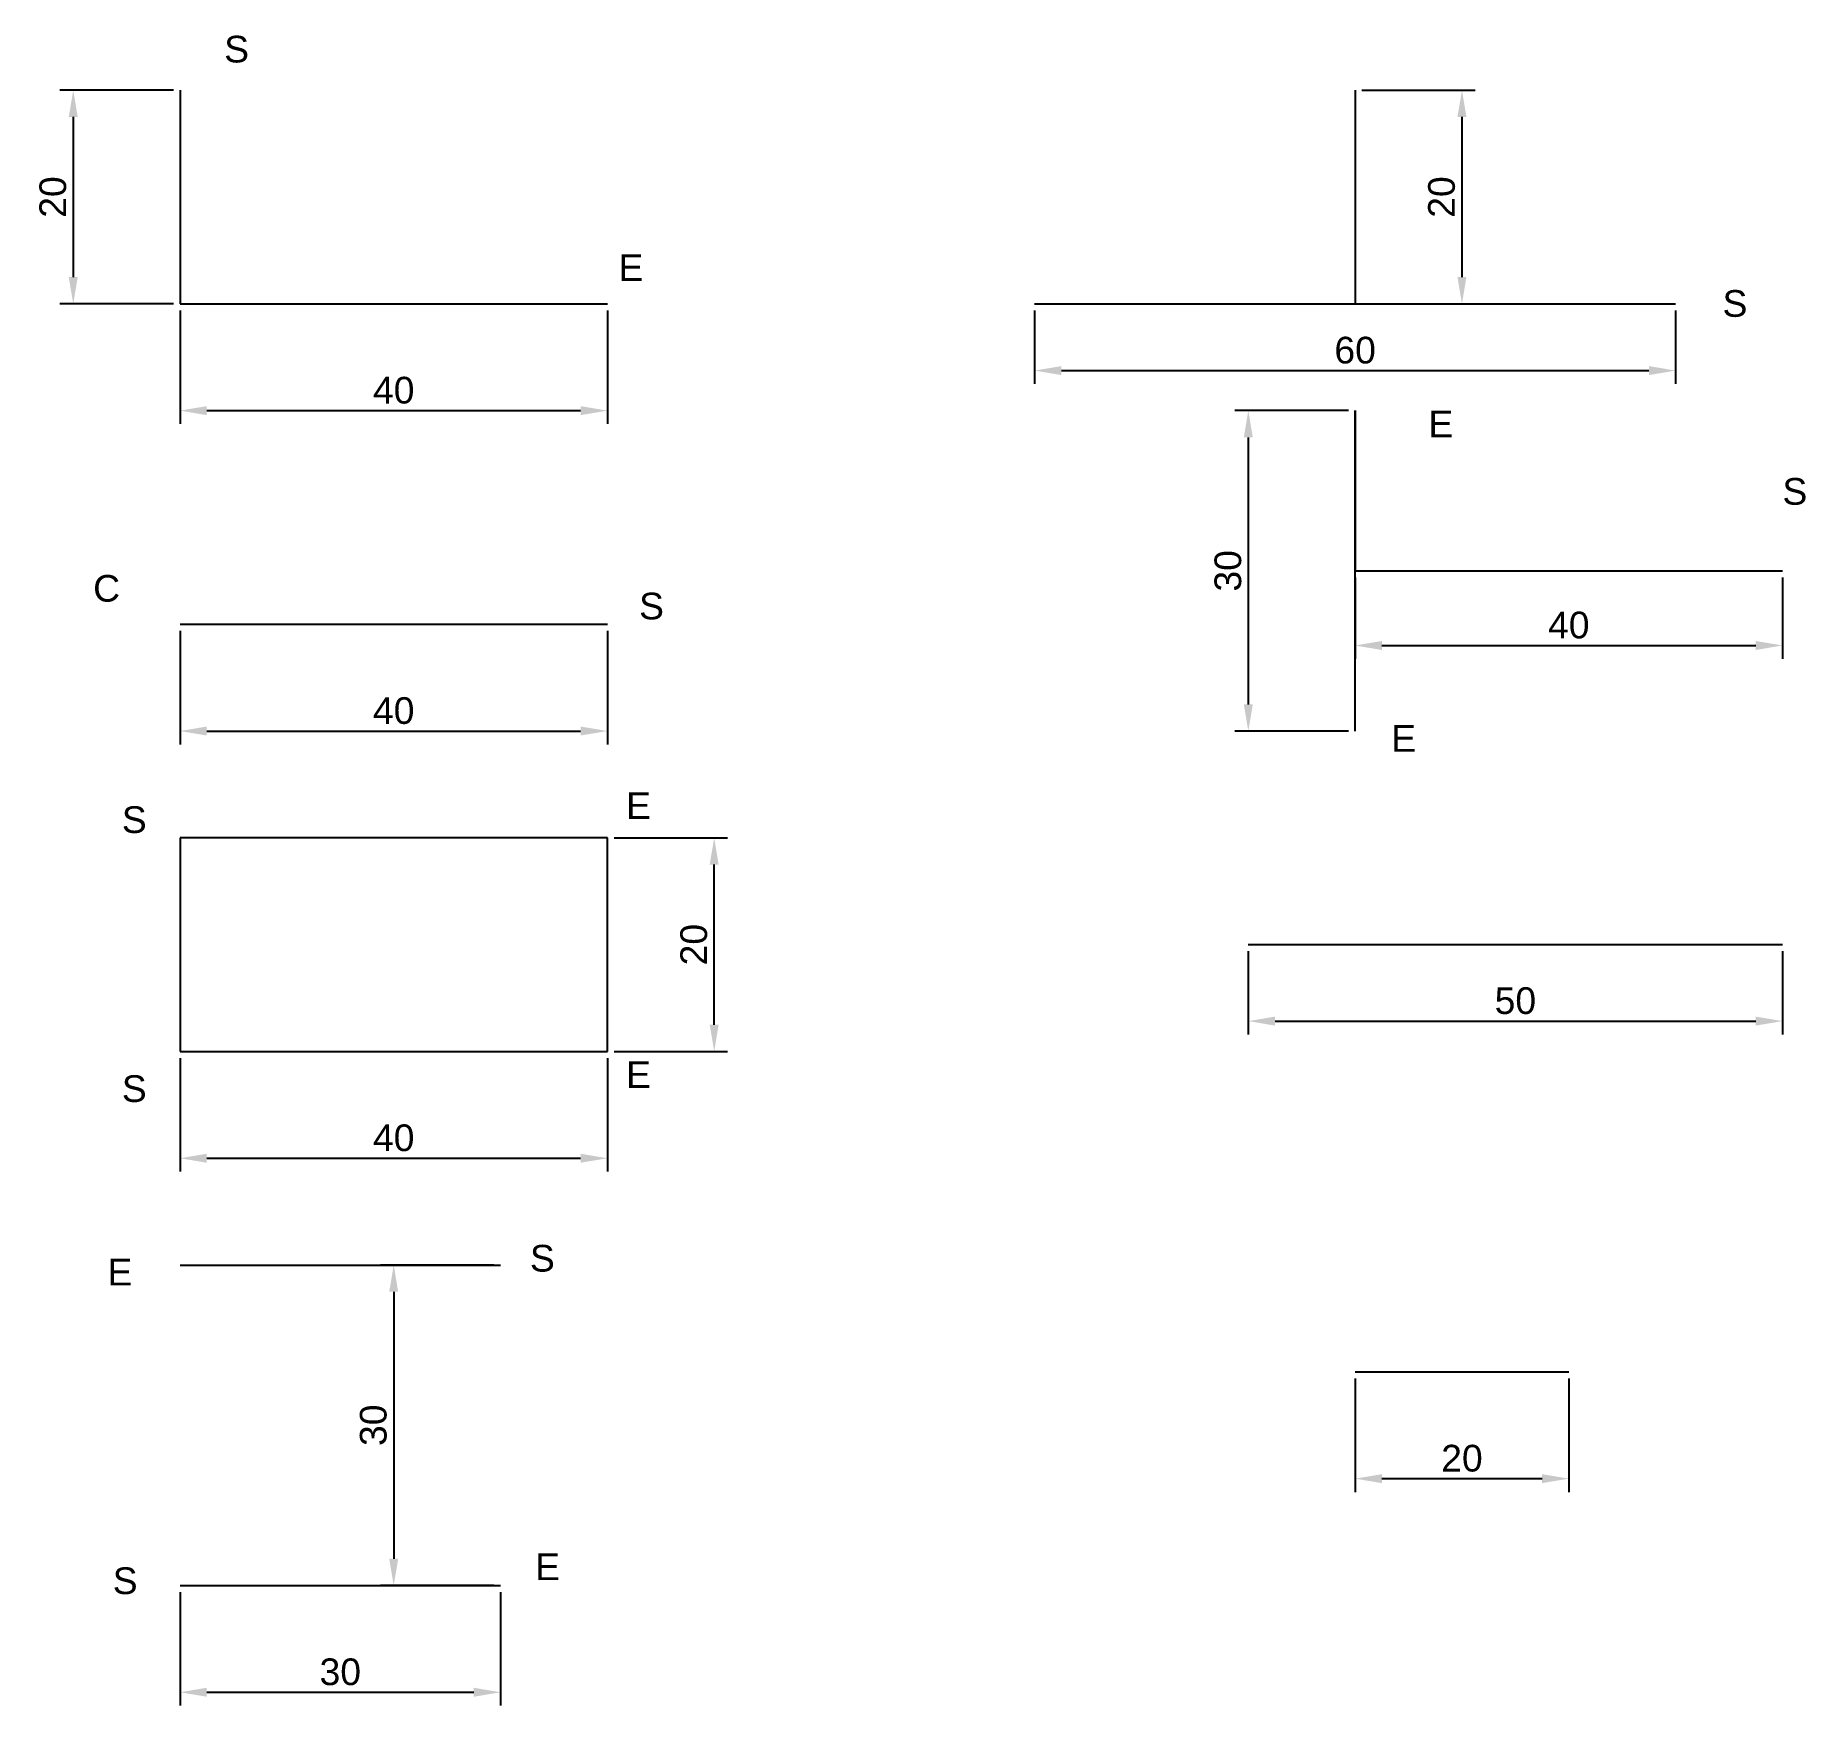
# Model space of a CAD drawing. Header units: millimetres. Extents: x 86 to 252, y 19 to 175.
import ezdxf

# ---------------------------------------------------------------- set-up
doc = ezdxf.new("R2010")
doc.units = ezdxf.units.MM
doc.styles.get("Standard").update_dxf_attribs({"font": 'arial.ttf'})
doc.dimstyles.new('ISO-25', dxfattribs={"dimtxt": 2.5, "dimasz": 2.5, "dimexe": 1.25, "dimexo": 0.625, "dimtad": 1, "dimtxsty": 'Standard', "dimcen": 2.5, "dimadec": 0, "dimazin": 0, "dimtfac": 1, "dimtmove": 0, "dimatfit": 3, "dimfxl": 1, "dimarcsym": 0})

# ---------------------------------------------------------------- blocks, each defined once
blk = doc.blocks.new('*D2')
at = {"color": 0, "lineweight": -2, "transparency": 16777216}
for p, q in [((99.38, 170), (88.75, 170)), ((90, 167.5), (90, 152.5)), ((99.38, 150), (88.75, 150))]:
    blk.add_line(p, q, dxfattribs=at)
at = {"color": 0, "transparency": 16777216}
for points in [[(89.58, 167.5), (90.42, 167.5), (90, 170)], [(89.58, 152.5), (90.42, 152.5), (90, 150)]]:
    blk.add_solid(points, dxfattribs=at)
at = {"layer": 'Defpoints', "color": 0, "transparency": 16777216}
for p in [(100, 170), (90, 150), (100, 150)]:
    blk.add_point(p, dxfattribs=at)
at = {"color": 0, "transparency": 16777216, "insert": (88.1, 160), "char_height": 2.5, "attachment_point": 5, "rotation": 90}
blk.add_mtext('20', dxfattribs=at)
blk = doc.blocks.new('*D3')
at = {"color": 0, "lineweight": -2, "transparency": 16777216}
for p, q in [((100, 149.38), (100, 138.75)), ((140, 149.38), (140, 138.75)), ((102.5, 140), (137.5, 140))]:
    blk.add_line(p, q, dxfattribs=at)
at = {"color": 0, "transparency": 16777216}
for points in [[(102.5, 140.42), (102.5, 139.58), (100, 140)], [(137.5, 140.42), (137.5, 139.58), (140, 140)]]:
    blk.add_solid(points, dxfattribs=at)
at = {"layer": 'Defpoints', "color": 0, "transparency": 16777216}
for p in [(100, 150), (140, 150), (140, 140)]:
    blk.add_point(p, dxfattribs=at)
at = {"color": 0, "transparency": 16777216, "insert": (120, 141.9), "char_height": 2.5, "attachment_point": 5}
blk.add_mtext('40', dxfattribs=at)
blk = doc.blocks.new('*D4')
at = {"color": 0, "lineweight": -2, "transparency": 16777216}
for p, q in [((100, 119.38), (100, 108.75)), ((140, 119.38), (140, 108.75)), ((102.5, 110), (137.5, 110))]:
    blk.add_line(p, q, dxfattribs=at)
at = {"color": 0, "transparency": 16777216}
for points in [[(102.5, 110.42), (102.5, 109.58), (100, 110)], [(137.5, 110.42), (137.5, 109.58), (140, 110)]]:
    blk.add_solid(points, dxfattribs=at)
at = {"layer": 'Defpoints', "color": 0, "transparency": 16777216}
for p in [(100, 120), (140, 120), (140, 110)]:
    blk.add_point(p, dxfattribs=at)
at = {"color": 0, "transparency": 16777216, "insert": (120, 111.9), "char_height": 2.5, "attachment_point": 5}
blk.add_mtext('40', dxfattribs=at)
blk = doc.blocks.new('*D5')
at = {"color": 0, "lineweight": -2, "transparency": 16777216}
for p, q in [((100, 79.38), (100, 68.75)), ((140, 79.38), (140, 68.75)), ((102.5, 70), (137.5, 70))]:
    blk.add_line(p, q, dxfattribs=at)
at = {"color": 0, "transparency": 16777216}
for points in [[(102.5, 70.42), (102.5, 69.58), (100, 70)], [(137.5, 70.42), (137.5, 69.58), (140, 70)]]:
    blk.add_solid(points, dxfattribs=at)
at = {"layer": 'Defpoints', "color": 0, "transparency": 16777216}
for p in [(100, 80), (140, 80), (140, 70)]:
    blk.add_point(p, dxfattribs=at)
at = {"color": 0, "transparency": 16777216, "insert": (120, 71.9), "char_height": 2.5, "attachment_point": 5}
blk.add_mtext('40', dxfattribs=at)
blk = doc.blocks.new('*D6')
at = {"color": 0, "lineweight": -2, "transparency": 16777216}
for p, q in [((140.63, 100), (151.25, 100)), ((150, 82.5), (150, 97.5)), ((140.63, 80), (151.25, 80))]:
    blk.add_line(p, q, dxfattribs=at)
at = {"color": 0, "transparency": 16777216}
for points in [[(149.58, 97.5), (150.42, 97.5), (150, 100)], [(149.58, 82.5), (150.42, 82.5), (150, 80)]]:
    blk.add_solid(points, dxfattribs=at)
at = {"layer": 'Defpoints', "color": 0, "transparency": 16777216}
for p in [(140, 100), (150, 100), (140, 80)]:
    blk.add_point(p, dxfattribs=at)
at = {"color": 0, "transparency": 16777216, "insert": (148.1, 90), "char_height": 2.5, "attachment_point": 5, "rotation": 90}
blk.add_mtext('20', dxfattribs=at)
blk = doc.blocks.new('*D7')
at = {"color": 0, "lineweight": -2, "transparency": 16777216}
for p, q in [((210.62, 170), (221.25, 170)), ((220, 167.5), (220, 152.5)), ((210.62, 150), (221.25, 150))]:
    blk.add_line(p, q, dxfattribs=at)
at = {"color": 0, "transparency": 16777216}
for points in [[(219.58, 167.5), (220.42, 167.5), (220, 170)], [(219.58, 152.5), (220.42, 152.5), (220, 150)]]:
    blk.add_solid(points, dxfattribs=at)
at = {"layer": 'Defpoints', "color": 0, "transparency": 16777216}
for p in [(210, 170), (210, 150), (220, 150)]:
    blk.add_point(p, dxfattribs=at)
at = {"color": 0, "transparency": 16777216, "insert": (218.1, 160), "char_height": 2.5, "attachment_point": 5, "rotation": 90}
blk.add_mtext('20', dxfattribs=at)
blk = doc.blocks.new('*D8')
at = {"color": 0, "lineweight": -2, "transparency": 16777216}
for p, q in [((180, 149.38), (180, 142.5)), ((240, 149.38), (240, 142.5)), ((182.5, 143.75), (237.5, 143.75))]:
    blk.add_line(p, q, dxfattribs=at)
at = {"color": 0, "transparency": 16777216}
for points in [[(182.5, 144.17), (182.5, 143.33), (180, 143.75)], [(237.5, 144.17), (237.5, 143.33), (240, 143.75)]]:
    blk.add_solid(points, dxfattribs=at)
at = {"layer": 'Defpoints', "color": 0, "transparency": 16777216}
for p in [(180, 150), (240, 150), (240, 143.75)]:
    blk.add_point(p, dxfattribs=at)
at = {"color": 0, "transparency": 16777216, "insert": (210, 145.65), "char_height": 2.5, "attachment_point": 5}
blk.add_mtext('60', dxfattribs=at)
blk = doc.blocks.new('*D9')
at = {"color": 0, "lineweight": -2, "transparency": 16777216}
for p, q in [((209.38, 140), (198.75, 140)), ((200, 137.5), (200, 112.5)), ((209.38, 110), (198.75, 110))]:
    blk.add_line(p, q, dxfattribs=at)
at = {"color": 0, "transparency": 16777216}
for points in [[(199.58, 137.5), (200.42, 137.5), (200, 140)], [(199.58, 112.5), (200.42, 112.5), (200, 110)]]:
    blk.add_solid(points, dxfattribs=at)
at = {"layer": 'Defpoints', "color": 0, "transparency": 16777216}
for p in [(210, 140), (200, 110), (210, 110)]:
    blk.add_point(p, dxfattribs=at)
at = {"color": 0, "transparency": 16777216, "insert": (198.1, 125), "char_height": 2.5, "attachment_point": 5, "rotation": 90}
blk.add_mtext('30', dxfattribs=at)
blk = doc.blocks.new('*D10')
at = {"color": 0, "lineweight": -2, "transparency": 16777216}
for p, q in [((210, 124.38), (210, 116.76)), ((250, 124.38), (250, 116.76)), ((212.5, 118.01), (247.5, 118.01))]:
    blk.add_line(p, q, dxfattribs=at)
at = {"color": 0, "transparency": 16777216}
for points in [[(212.5, 118.43), (212.5, 117.59), (210, 118.01)], [(247.5, 118.43), (247.5, 117.59), (250, 118.01)]]:
    blk.add_solid(points, dxfattribs=at)
at = {"layer": 'Defpoints', "color": 0, "transparency": 16777216}
for p in [(210, 125), (250, 125), (250, 118.01)]:
    blk.add_point(p, dxfattribs=at)
at = {"color": 0, "transparency": 16777216, "insert": (230, 119.91), "char_height": 2.5, "attachment_point": 5}
blk.add_mtext('40', dxfattribs=at)
blk = doc.blocks.new('*D11')
at = {"color": 0, "lineweight": -2, "transparency": 16777216}
for p, q in [((200, 89.38), (200, 81.59)), ((250, 89.38), (250, 81.59)), ((202.5, 82.84), (247.5, 82.84))]:
    blk.add_line(p, q, dxfattribs=at)
at = {"color": 0, "transparency": 16777216}
for points in [[(202.5, 83.26), (202.5, 82.42), (200, 82.84)], [(247.5, 83.26), (247.5, 82.42), (250, 82.84)]]:
    blk.add_solid(points, dxfattribs=at)
at = {"layer": 'Defpoints', "color": 0, "transparency": 16777216}
for p in [(200, 90), (250, 90), (250, 82.84)]:
    blk.add_point(p, dxfattribs=at)
at = {"color": 0, "transparency": 16777216, "insert": (225, 84.74), "char_height": 2.5, "attachment_point": 5}
blk.add_mtext('50', dxfattribs=at)
blk = doc.blocks.new('*D13')
at = {"color": 0, "lineweight": -2, "transparency": 16777216}
for p, q in [((129.38, 60), (118.75, 60)), ((120, 57.5), (120, 32.5)), ((129.38, 30), (118.75, 30))]:
    blk.add_line(p, q, dxfattribs=at)
at = {"color": 0, "transparency": 16777216}
for points in [[(119.58, 57.5), (120.42, 57.5), (120, 60)], [(119.58, 32.5), (120.42, 32.5), (120, 30)]]:
    blk.add_solid(points, dxfattribs=at)
at = {"layer": 'Defpoints', "color": 0, "transparency": 16777216}
for p in [(130, 60), (120, 30), (130, 30)]:
    blk.add_point(p, dxfattribs=at)
at = {"color": 0, "transparency": 16777216, "insert": (118.1, 45), "char_height": 2.5, "attachment_point": 5, "rotation": 90}
blk.add_mtext('30', dxfattribs=at)
blk = doc.blocks.new('*D14')
at = {"color": 0, "lineweight": -2, "transparency": 16777216}
for p, q in [((100, 29.38), (100, 18.75)), ((130, 29.38), (130, 18.75)), ((102.5, 20), (127.5, 20))]:
    blk.add_line(p, q, dxfattribs=at)
at = {"color": 0, "transparency": 16777216}
for points in [[(102.5, 20.42), (102.5, 19.58), (100, 20)], [(127.5, 20.42), (127.5, 19.58), (130, 20)]]:
    blk.add_solid(points, dxfattribs=at)
at = {"layer": 'Defpoints', "color": 0, "transparency": 16777216}
for p in [(100, 30), (130, 30), (130, 20)]:
    blk.add_point(p, dxfattribs=at)
at = {"color": 0, "transparency": 16777216, "insert": (115, 21.9), "char_height": 2.5, "attachment_point": 5}
blk.add_mtext('30', dxfattribs=at)
blk = doc.blocks.new('*D15')
at = {"color": 0, "lineweight": -2, "transparency": 16777216}
for p, q in [((210, 49.38), (210, 38.75)), ((230, 49.38), (230, 38.75)), ((212.5, 40), (227.5, 40))]:
    blk.add_line(p, q, dxfattribs=at)
at = {"color": 0, "transparency": 16777216}
for points in [[(212.5, 40.42), (212.5, 39.58), (210, 40)], [(227.5, 40.42), (227.5, 39.58), (230, 40)]]:
    blk.add_solid(points, dxfattribs=at)
at = {"layer": 'Defpoints', "color": 0, "transparency": 16777216}
for p in [(210, 50), (230, 50), (230, 40)]:
    blk.add_point(p, dxfattribs=at)
at = {"color": 0, "transparency": 16777216, "insert": (220, 41.9), "char_height": 2.5, "attachment_point": 5}
blk.add_mtext('20', dxfattribs=at)

msp = doc.modelspace()

# ---------------------------------------------------------------- linework, layer by layer
for p, q in [((100, 170), (100, 150)), ((210, 170), (210, 150)), ((100, 150), (140, 150)), ((180, 150), (240, 150)), ((210, 130), (210, 140)), ((210, 140), (210, 125)), ((210, 110), (210, 130)), ((210, 125), (250, 125)), ((100, 120), (140, 120)), ((100, 100), (100, 80)), ((140, 100), (100, 100)), ((140, 80), (140, 100)), ((200, 90), (250, 90)), ((100, 80), (140, 80)), ((100, 60), (130, 60)), ((210, 50), (230, 50)), ((100, 30), (130, 30))]:
    msp.add_line(p, q)

# ---------------------------------------------------------------- texts
at = {"char_height": 2.5, "attachment_point": 1}
for s, insert in [('S', (104.128, 175.097)), ('E', (141.04, 154.641)), ('S', (244.392, 151.285)), ('E', (216.856, 140)), ('S', (250, 133.689)), ('C', (91.862, 124.612)), ('S', (142.969, 122.956)), ('E', (213.383, 110.555)), ('S', (94.549, 102.956)), ('E', (141.744, 104.258)), ('E', (141.744, 79.074)), ('S', (94.549, 77.771)), ('S', (132.751, 61.888)), ('E', (93.202, 60.586)), ('S', (93.697, 31.693)), ('E', (133.245, 32.995))]:
    msp.add_mtext_dynamic_manual_height_columns(s, width=10, gutter_width=12.5, heights=[0], dxfattribs=dict(at, insert=insert))

# ---------------------------------------------------------------- dimensions: what is measured, and where the dimension line sits
for base, p1, p2, picture, middle in [((90, 150), (100, 170), (100, 150), '*D2', (88.099, 160)), ((220, 150), (210, 170), (210, 150), '*D7', (218.099, 160)), ((200, 110), (210, 140), (210, 110), '*D9', (198.098, 125)), ((150, 100), (140, 80), (140, 100), '*D6', (148.099, 90)), ((120, 30), (130, 60), (130, 30), '*D13', (118.098, 45))]:
    dim = msp.add_linear_dim(base=base, p1=p1, p2=p2, angle=90, dimstyle='ISO-25')
    dim.commit()
    dim.dimension.update_dxf_attribs({"geometry": picture, "text_midpoint": middle})
for base, p1, p2, picture, middle in [((140, 140), (100, 150), (140, 150), '*D3', (120, 141.901)), ((250, 118.011), (210, 125), (250, 125), '*D10', (230, 119.912)), ((140, 110), (100, 120), (140, 120), '*D4', (120, 111.901)), ((250, 82.84), (200, 90), (250, 90), '*D11', (225, 84.741)), ((140, 70), (100, 80), (140, 80), '*D5', (120, 71.901)), ((230, 40), (210, 50), (230, 50), '*D15', (220, 41.901)), ((130, 20), (100, 30), (130, 30), '*D14', (115, 21.902))]:
    dim = msp.add_linear_dim(base=base, p1=p1, p2=p2, dimstyle='ISO-25')
    dim.commit()
    dim.dimension.update_dxf_attribs({"geometry": picture, "text_midpoint": middle})
dim = msp.add_linear_dim(base=(240, 143.75), p1=(180, 150), p2=(240, 150), dimstyle='ISO-25')
dim.commit()
dim.dimension.update_dxf_attribs({"geometry": '*D8', "text_midpoint": (210, 143.75), "dimtype": 160})

doc.saveas('drawing.dxf')
